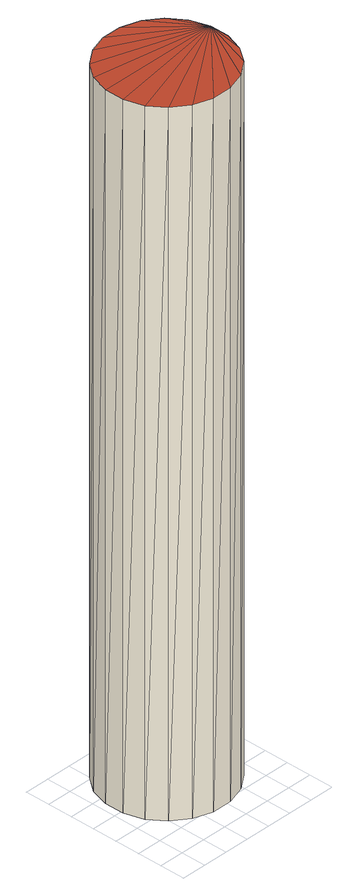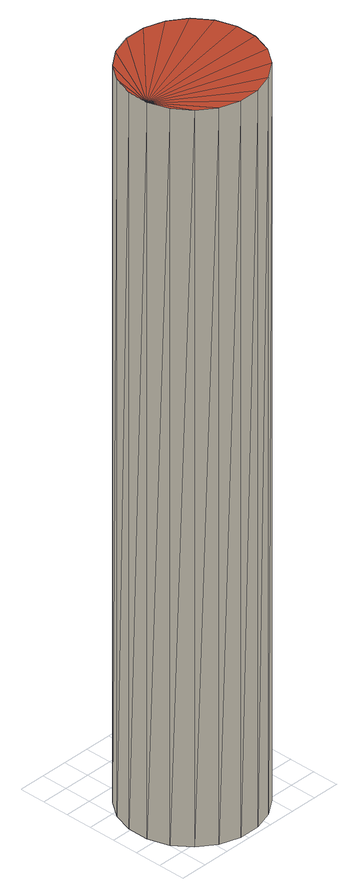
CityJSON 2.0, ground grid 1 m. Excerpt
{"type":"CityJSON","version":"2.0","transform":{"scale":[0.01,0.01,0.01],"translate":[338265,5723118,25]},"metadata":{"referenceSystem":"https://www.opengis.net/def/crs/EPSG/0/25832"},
"CityObjects":{
"building1":{"type":"Building","attributes":{"Geometrietyp2DReferenz":"1000","Gemeindeschluessel":"05170048","function":"51002_1251","roofType":"1000","measuredHeight":28.32},"geometry":[{"type":"Solid","lod":"2","boundaries":[[[[0,1,2]],[[1,3,2]],[[4,5,0]],[[5,1,0]],[[6,7,4]],[[7,5,4]],[[8,9,6]],[[9,7,6]],[[10,11,8]],[[11,9,8]],[[12,13,10]],[[13,11,10]],[[14,15,12]],[[15,13,12]],[[16,17,14]],[[17,15,14]],[[18,19,16]],[[19,17,16]],[[20,21,18]],[[21,19,18]],[[22,23,20]],[[23,21,20]],[[24,25,22]],[[25,23,22]],[[26,27,24]],[[27,25,24]],[[28,29,26]],[[29,27,26]],[[30,31,28]],[[31,29,28]],[[32,33,30]],[[33,31,30]],[[34,35,32]],[[35,33,32]],[[36,37,34]],[[37,35,34]],[[38,39,36]],[[39,37,36]],[[2,3,38]],[[3,39,38]],[[3,1,39]],[[1,5,39]],[[5,7,39]],[[7,9,39]],[[9,11,39]],[[11,13,39]],[[13,15,39]],[[15,17,39]],[[17,19,39]],[[19,21,39]],[[21,23,39]],[[23,25,39]],[[25,27,39]],[[27,29,39]],[[29,31,39]],[[31,33,39]],[[33,35,39]],[[35,37,39]],[[0,2,4]],[[2,38,4]],[[38,36,4]],[[36,34,4]],[[34,32,4]],[[32,30,4]],[[30,28,4]],[[28,26,4]],[[26,24,4]],[[24,22,4]],[[22,20,4]],[[20,18,4]],[[18,16,4]],[[16,14,4]],[[14,12,4]],[[12,10,4]],[[10,8,4]],[[8,6,4]]]],"semantics":{"surfaces":[{"type":"WallSurface"},{"type":"GroundSurface"},{"type":"RoofSurface"}],"values":[[0,0,0,0,0,0,0,0,0,0,0,0,0,0,0,0,0,0,0,0,0,0,0,0,0,0,0,0,0,0,0,0,0,0,0,0,0,0,0,0,1,1,1,1,1,1,1,1,1,1,1,1,1,1,1,1,1,1,2,2,2,2,2,2,2,2,2,2,2,2,2,2,2,2,2,2]]}}]}
},
"vertices":[
[500,446,2893],[500,446,61],[454,509,2893],[454,509,61],[524,371,2893],[524,371,61],[524,293,2893],[524,293,61],[500,218,2893],[500,218,61],[454,155,2893],[454,155,61],[391,109,2893],[391,109,61],[316,85,2893],[316,85,61],[238,85,2893],[238,85,61],[164,109,2893],[164,109,61],[100,155,2893],[100,155,61],[54,218,2893],[54,218,61],[30,293,2893],[30,293,61],[30,371,2893],[30,371,61],[54,446,2893],[54,446,61],[100,509,2893],[100,509,61],[164,555,2893],[164,555,61],[238,579,2893],[238,579,61],[316,579,2893],[316,579,61],[391,555,2893],[391,555,61]
]}
